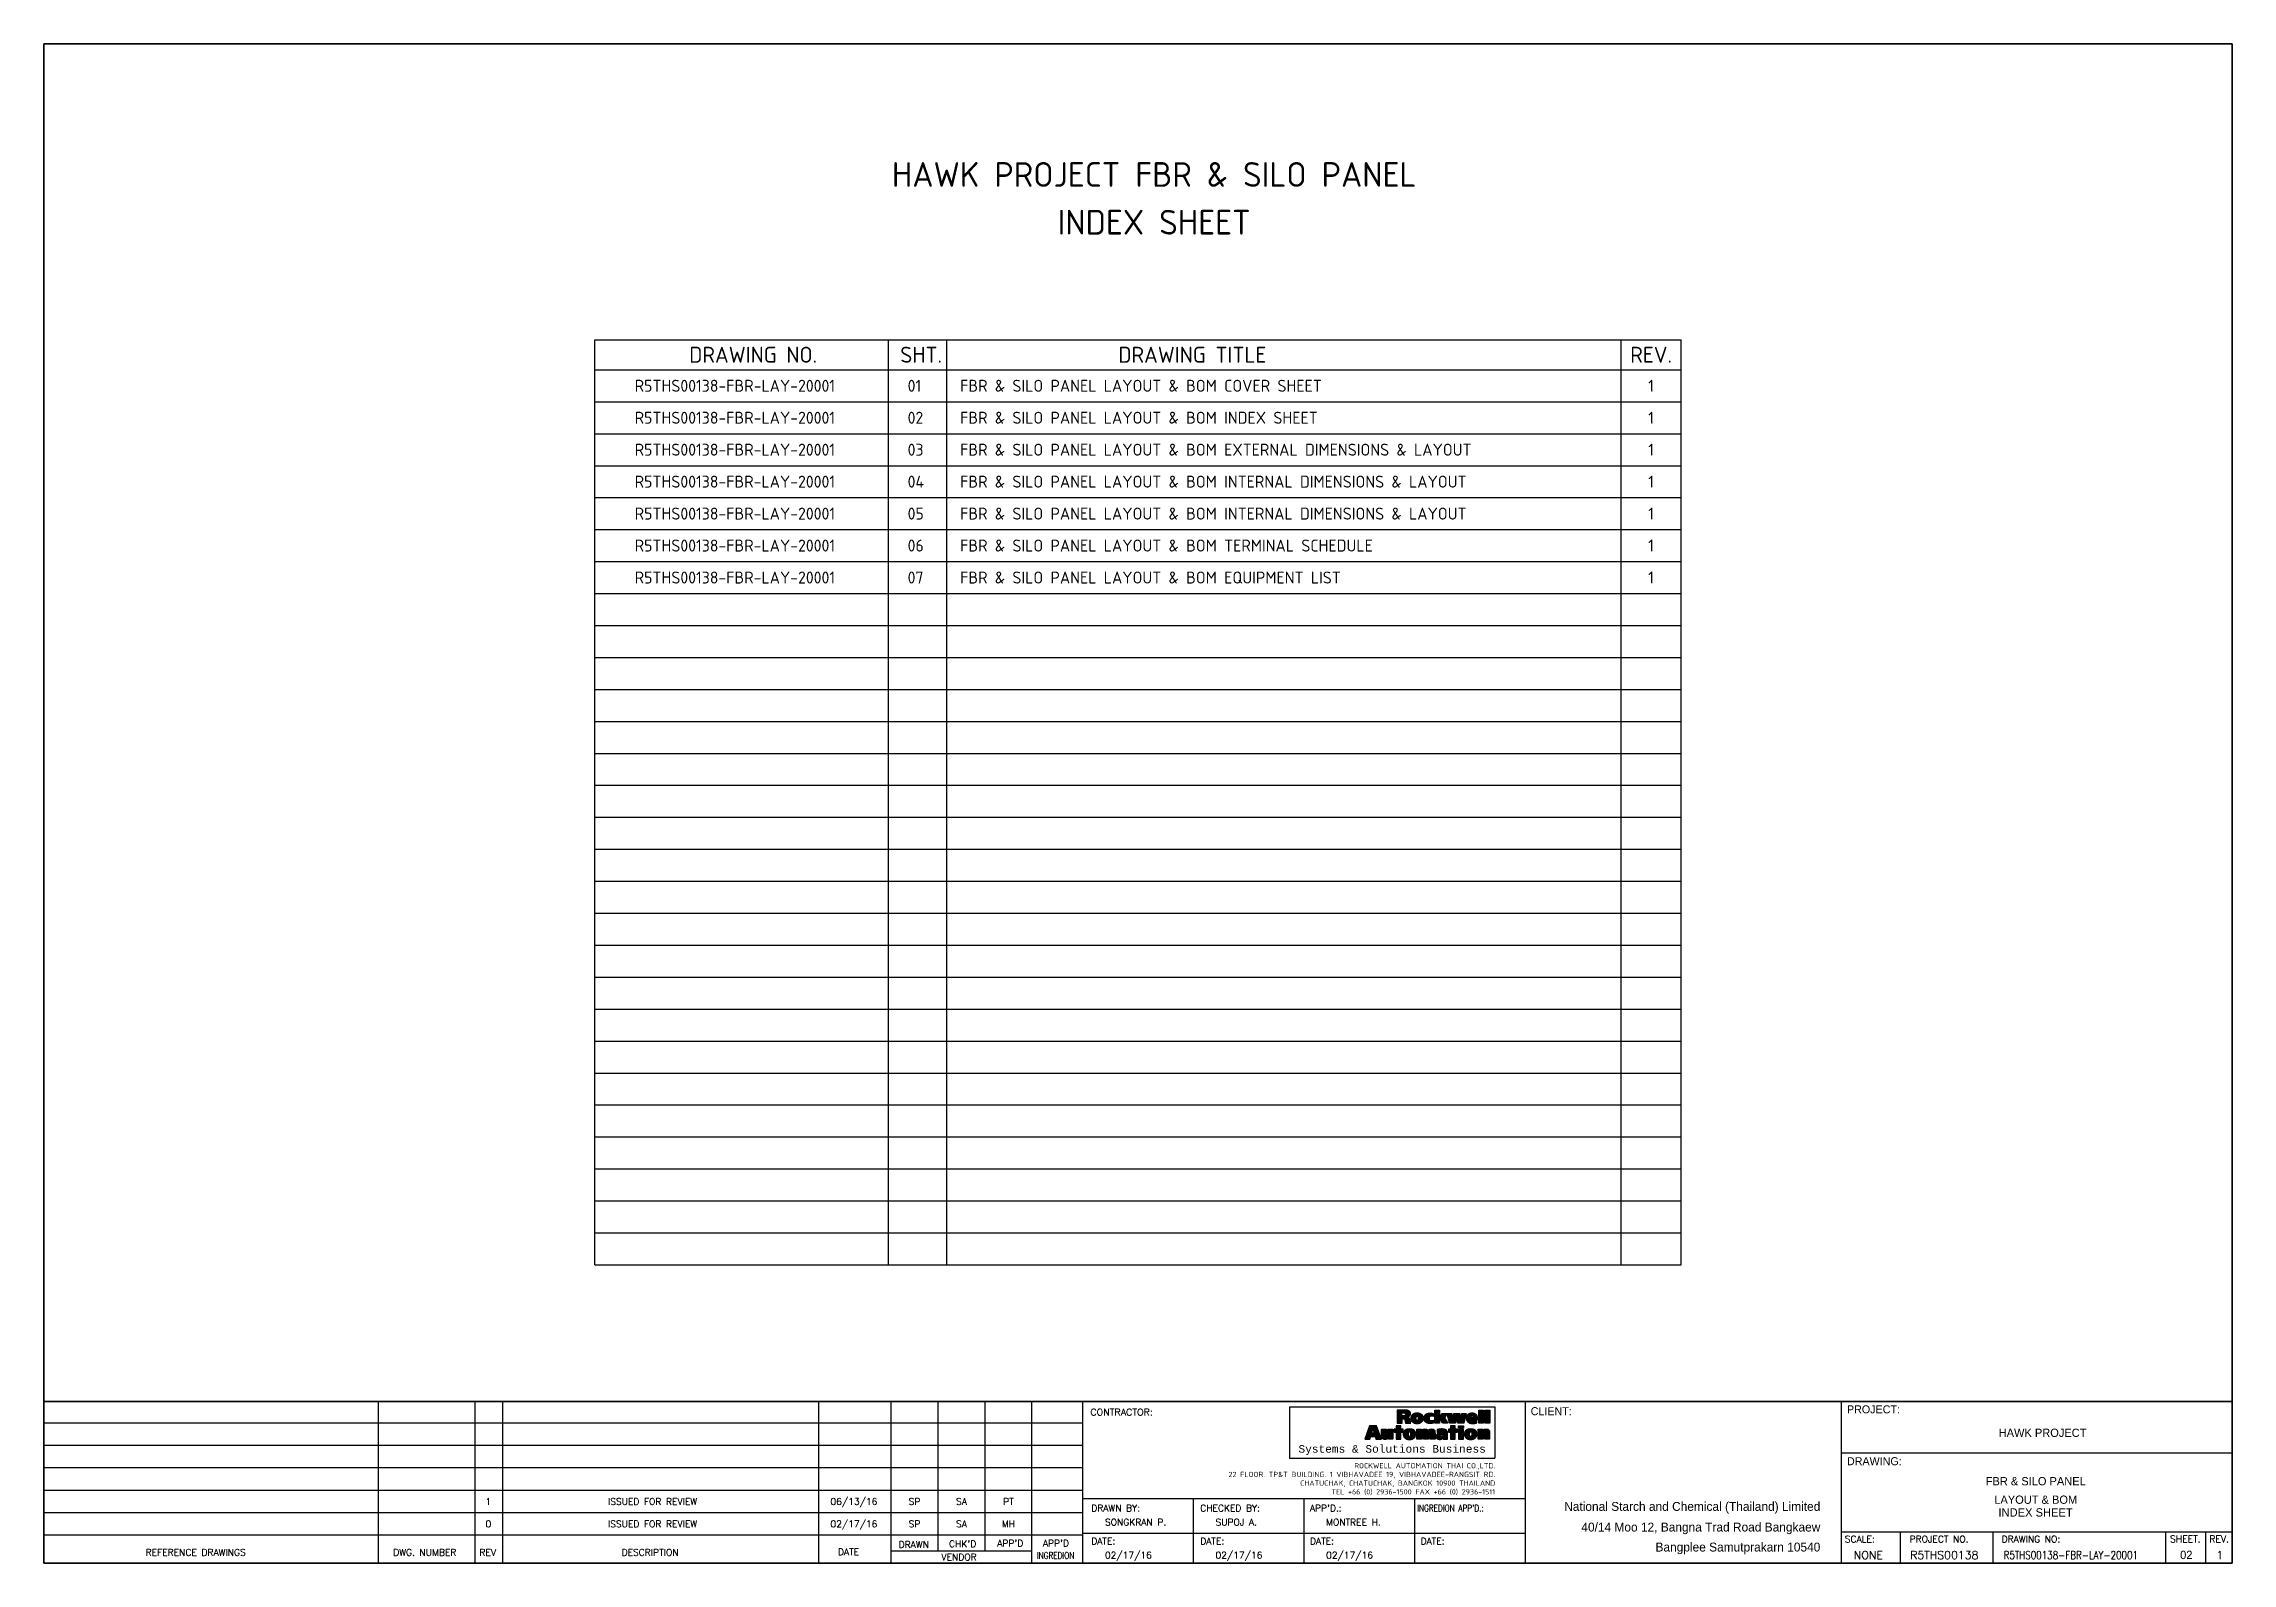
# Model space of a CAD drawing. Header units: inches. Extents: x 564911 to 603980, y 458630 to 507164.
# Drawn here: x 569794 to 574218, y 497172 to 500245 of the extents above; entities that cross this region are included whole.
import ezdxf
from ezdxf.enums import TextEntityAlignment as Align

# ---------------------------------------------------------------- set-up
doc = ezdxf.new("R2010")
doc.units = ezdxf.units.IN
doc.header["$MEASUREMENT"] = 0
for name, color, linetype in [('GT_1', 9, 'Continuous'), ('HELPPOINT', 7, 'Continuous'), ('MEMBER', 7, 'Continuous'), ('RA_LOGO', 2, 'Continuous'), ('TITLE_BOX', 7, 'Continuous')]:
    doc.layers.add(name, color=color, linetype=linetype)
doc.styles.add('BOLD', font='monos.ttf')
doc.styles.add('HTX11', font='O8111901')
doc.styles.add('ISO3098B', font='ISO3098B.shx')
doc.styles.add('ROMANS', font='romans.shx', dxfattribs={"width": 0.85, "height": 25})
doc.styles.add('T1', font='browa.ttf', dxfattribs={"height": 1000})

# ---------------------------------------------------------------- blocks, each defined once
blk = doc.blocks.new('RA_LOGO1')
at = {"layer": 'RA_LOGO', "linetype": 'Continuous'}
h = blk.add_hatch(color=1, dxfattribs=at)
h.paths.add_polyline_path([(0.987, 0.539), (1.017, 0.539), (1.033, 0.538), (1.046, 0.533), (1.055, 0.521), (1.061, 0.505), (1.065, 0.484), (1.068, 0.461), (1.071, 0.439), (1.074, 0.42), (1.213, 0.42), (1.207, 0.439), (1.203, 0.46), (1.199, 0.482), (1.195, 0.504), (1.189, 0.526), (1.18, 0.545), (1.166, 0.562), (1.147, 0.575), (1.12, 0.583), (1.142, 0.59), (1.16, 0.598), (1.175, 0.609), (1.188, 0.621), (1.197, 0.637), (1.203, 0.655), (1.205, 0.677), (1.204, 0.694), (1.2, 0.709), (1.194, 0.723), (1.185, 0.734), (1.175, 0.744), (1.162, 0.752), (1.147, 0.759), (1.131, 0.763), (1.112, 0.767), (1.092, 0.769), (1.07, 0.77), (0.853, 0.77), (0.853, 0.42), (0.987, 0.42)])
h.paths.add_polyline_path([(0.981, 0.617), (0.981, 0.692), (1.018, 0.692), (1.044, 0.689), (1.063, 0.679), (1.071, 0.656), (1.066, 0.635), (1.054, 0.623), (1.036, 0.618), (1.016, 0.617)], flags=16)
h = blk.add_hatch(color=1, dxfattribs=at)
h.paths.add_polyline_path([(1.3, 0.676), (1.285, 0.67), (1.271, 0.663), (1.258, 0.654), (1.247, 0.644), (1.238, 0.633), (1.23, 0.62), (1.225, 0.606), (1.22, 0.591), (1.218, 0.574), (1.217, 0.556), (1.218, 0.538), (1.22, 0.522), (1.224, 0.506), (1.229, 0.492), (1.235, 0.479), (1.243, 0.467), (1.253, 0.456), (1.264, 0.447), (1.276, 0.438), (1.29, 0.431), (1.305, 0.425), (1.321, 0.421), (1.339, 0.417), (1.358, 0.415), (1.378, 0.415), (1.399, 0.415), (1.418, 0.417), (1.435, 0.421), (1.452, 0.425), (1.467, 0.431), (1.481, 0.438), (1.493, 0.447), (1.504, 0.456), (1.514, 0.467), (1.522, 0.479), (1.528, 0.492), (1.534, 0.506), (1.537, 0.522), (1.54, 0.538), (1.54, 0.556), (1.539, 0.574), (1.537, 0.591), (1.533, 0.606), (1.527, 0.62), (1.519, 0.633), (1.51, 0.644), (1.499, 0.654), (1.486, 0.663), (1.472, 0.67), (1.456, 0.676), (1.439, 0.681), (1.42, 0.684), (1.4, 0.686), (1.378, 0.687), (1.357, 0.686), (1.336, 0.684), (1.317, 0.681)])
h.paths.add_polyline_path([(1.36, 0.605), (1.378, 0.612), (1.396, 0.605), (1.404, 0.584), (1.406, 0.556), (1.405, 0.529), (1.401, 0.508), (1.393, 0.494), (1.378, 0.49), (1.364, 0.494), (1.356, 0.508), (1.352, 0.529), (1.351, 0.556), (1.353, 0.584)], flags=16)
for color, points in [(1, [(1.697, 0.575), (1.705, 0.591), (1.718, 0.603), (1.735, 0.61), (1.756, 0.612), (1.778, 0.61), (1.796, 0.606), (1.813, 0.599), (1.813, 0.676), (1.793, 0.681), (1.771, 0.684), (1.748, 0.686), (1.721, 0.687), (1.699, 0.686), (1.679, 0.684), (1.66, 0.681), (1.643, 0.676), (1.627, 0.67), (1.613, 0.663), (1.601, 0.654), (1.59, 0.644), (1.581, 0.633), (1.573, 0.62), (1.567, 0.606), (1.563, 0.591), (1.561, 0.574), (1.56, 0.556), (1.56, 0.538), (1.563, 0.522), (1.566, 0.506), (1.572, 0.492), (1.578, 0.479), (1.586, 0.467), (1.596, 0.456), (1.607, 0.447), (1.619, 0.438), (1.632, 0.431), (1.648, 0.425), (1.664, 0.421), (1.682, 0.417), (1.701, 0.415), (1.721, 0.415), (1.748, 0.415), (1.772, 0.418), (1.794, 0.422), (1.815, 0.428), (1.815, 0.505), (1.797, 0.496), (1.778, 0.491), (1.756, 0.49), (1.735, 0.492), (1.718, 0.5), (1.705, 0.514), (1.697, 0.531), (1.694, 0.554)]), (1, [(2.233, 0.42), (2.391, 0.42), (2.423, 0.598), (2.424, 0.598), (2.455, 0.42), (2.612, 0.42), (2.671, 0.681), (2.556, 0.681), (2.533, 0.511), (2.532, 0.511), (2.503, 0.681), (2.351, 0.681), (2.324, 0.511), (2.323, 0.511), (2.298, 0.681), (2.174, 0.681)]), (1, [(3.007, 0.42), (3.13, 0.42), (3.13, 0.769), (3.007, 0.769)]), (1, [(3.292, 0.769), (3.169, 0.769), (3.169, 0.42), (3.292, 0.42)]), (252, [(0.745, 0.265), (0.617, 0.265), (0.617, 0.112), (0.617, 0.096), (0.611, 0.082), (0.594, 0.076), (0.579, 0.082), (0.573, 0.096), (0.572, 0.112), (0.572, 0.265), (0.444, 0.265), (0.444, 0.081), (0.445, 0.062), (0.449, 0.046), (0.455, 0.031), (0.465, 0.018), (0.478, 0.008), (0.494, 0.001), (0.513, -0.004), (0.537, -0.006), (0.558, -0.004), (0.579, 0.001), (0.597, 0.011), (0.612, 0.026), (0.625, 0.047), (0.625, 0), (0.745, 0)]), (252, [(0.956, 0.191), (1.011, 0.191), (1.011, 0.265), (0.956, 0.265), (0.956, 0.355), (0.828, 0.355), (0.828, 0.265), (0.774, 0.265), (0.774, 0.191), (0.828, 0.191), (0.828, 0), (0.956, 0)]), (252, [(1.505, 0.153), (1.505, 0.169), (1.511, 0.183), (1.528, 0.189), (1.543, 0.183), (1.549, 0.169), (1.55, 0.153), (1.55, 0), (1.678, 0), (1.678, 0.153), (1.679, 0.169), (1.685, 0.183), (1.701, 0.189), (1.717, 0.183), (1.723, 0.169), (1.724, 0.153), (1.724, 0), (1.852, 0), (1.852, 0.159), (1.851, 0.173), (1.851, 0.187), (1.85, 0.202), (1.847, 0.215), (1.843, 0.228), (1.836, 0.24), (1.827, 0.25), (1.816, 0.259), (1.8, 0.265), (1.781, 0.269), (1.758, 0.271), (1.738, 0.269), (1.717, 0.264), (1.698, 0.255), (1.682, 0.242), (1.672, 0.225), (1.663, 0.242), (1.649, 0.255), (1.631, 0.264), (1.61, 0.269), (1.589, 0.271), (1.57, 0.27), (1.551, 0.266), (1.535, 0.259), (1.52, 0.249), (1.508, 0.236), (1.497, 0.217), (1.497, 0.265), (1.377, 0.265), (1.377, 0), (1.505, 0)]), (252, [(2.257, 0), (2.386, 0), (2.386, 0.191), (2.441, 0.191), (2.441, 0.265), (2.386, 0.265), (2.386, 0.355), (2.257, 0.355), (2.257, 0.265), (2.203, 0.265), (2.203, 0.191), (2.257, 0.191)]), (252, [(3.117, 0.153), (3.117, 0.169), (3.123, 0.183), (3.14, 0.189), (3.155, 0.183), (3.161, 0.169), (3.162, 0.153), (3.162, 0), (3.29, 0), (3.29, 0.184), (3.289, 0.203), (3.285, 0.219), (3.279, 0.234), (3.269, 0.247), (3.256, 0.257), (3.24, 0.265), (3.221, 0.269), (3.197, 0.271), (3.176, 0.269), (3.155, 0.263), (3.137, 0.253), (3.122, 0.239), (3.109, 0.217), (3.109, 0.265), (2.989, 0.265), (2.989, 0), (3.117, 0)])]:
    blk.add_hatch(color=color, dxfattribs=at).paths.add_polyline_path(points)
h = blk.add_hatch(color=1, dxfattribs=at)
h.paths.add_polyline_path([(1.973, 0.769), (1.847, 0.769), (1.847, 0.42), (1.973, 0.42), (1.973, 0.566)])
h.paths.add_polyline_path([(1.974, 0.566), (2.045, 0.42), (2.187, 0.42), (2.101, 0.566), (2.173, 0.681), (2.036, 0.681)])
h = blk.add_hatch(color=1, dxfattribs=at)
h.paths.add_polyline_path([(2.817, 0.415), (2.838, 0.415), (2.859, 0.415), (2.88, 0.416), (2.901, 0.418), (2.92, 0.421), (2.938, 0.425), (2.956, 0.43), (2.956, 0.497), (2.939, 0.49), (2.918, 0.485), (2.895, 0.482), (2.87, 0.481), (2.849, 0.482), (2.83, 0.485), (2.815, 0.493), (2.804, 0.504), (2.8, 0.521), (2.975, 0.521), (2.975, 0.536), (2.974, 0.555), (2.972, 0.572), (2.969, 0.589), (2.965, 0.605), (2.96, 0.619), (2.953, 0.632), (2.944, 0.645), (2.934, 0.655), (2.922, 0.665), (2.909, 0.673), (2.894, 0.679), (2.877, 0.683), (2.858, 0.686), (2.838, 0.687), (2.816, 0.686), (2.795, 0.684), (2.777, 0.681), (2.759, 0.676), (2.744, 0.67), (2.73, 0.663), (2.717, 0.654), (2.706, 0.644), (2.697, 0.633), (2.69, 0.62), (2.684, 0.606), (2.679, 0.591), (2.677, 0.574), (2.676, 0.556), (2.677, 0.538), (2.679, 0.522), (2.683, 0.507), (2.688, 0.492), (2.694, 0.479), (2.702, 0.467), (2.712, 0.456), (2.723, 0.447), (2.735, 0.438), (2.749, 0.431), (2.764, 0.425), (2.78, 0.421), (2.798, 0.417)])
h.paths.add_polyline_path([(2.799, 0.576), (2.801, 0.598), (2.811, 0.618), (2.834, 0.627), (2.855, 0.618), (2.864, 0.598), (2.865, 0.576)], flags=16)
h = blk.add_hatch(color=252, dxfattribs=at)
h.paths.add_polyline_path([(0.272, 0.077), (0.296, 0), (0.439, 0), (0.312, 0.355), (0.124, 0.355), (0, 0), (0.136, 0), (0.158, 0.077)])
h.paths.add_polyline_path([(0.255, 0.162), (0.177, 0.162), (0.216, 0.28)], flags=16)
h = blk.add_hatch(color=252, dxfattribs=at)
h.paths.add_polyline_path([(1.14, -0.003), (1.159, -0.005), (1.18, -0.006), (1.201, -0.005), (1.22, -0.003), (1.238, 0), (1.255, 0.005), (1.27, 0.011), (1.284, 0.018), (1.297, 0.027), (1.308, 0.036), (1.317, 0.047), (1.326, 0.06), (1.333, 0.073), (1.338, 0.087), (1.342, 0.103), (1.344, 0.12), (1.345, 0.137), (1.344, 0.156), (1.341, 0.173), (1.337, 0.188), (1.331, 0.203), (1.323, 0.216), (1.313, 0.227), (1.302, 0.238), (1.29, 0.246), (1.275, 0.254), (1.259, 0.26), (1.242, 0.265), (1.223, 0.268), (1.202, 0.27), (1.18, 0.271), (1.158, 0.27), (1.137, 0.268), (1.118, 0.265), (1.101, 0.26), (1.085, 0.254), (1.071, 0.246), (1.058, 0.238), (1.047, 0.227), (1.038, 0.216), (1.03, 0.203), (1.024, 0.188), (1.02, 0.173), (1.017, 0.156), (1.016, 0.137), (1.017, 0.12), (1.019, 0.103), (1.023, 0.087), (1.028, 0.073), (1.035, 0.06), (1.043, 0.047), (1.053, 0.036), (1.064, 0.027), (1.076, 0.018), (1.09, 0.011), (1.105, 0.005), (1.122, 0)])
h.paths.add_polyline_path([(1.165, 0.075), (1.157, 0.089), (1.153, 0.111), (1.152, 0.137), (1.154, 0.166), (1.162, 0.187), (1.18, 0.195), (1.198, 0.187), (1.207, 0.166), (1.208, 0.137), (1.207, 0.111), (1.204, 0.089), (1.195, 0.075), (1.18, 0.07)], flags=16)
h = blk.add_hatch(color=252, dxfattribs=at)
h.paths.add_polyline_path([(1.883, 0.052), (1.889, 0.036), (1.899, 0.023), (1.911, 0.012), (1.926, 0.004), (1.942, -0.001), (1.96, -0.005), (1.978, -0.006), (1.999, -0.004), (2.019, 0.001), (2.037, 0.01), (2.052, 0.022), (2.065, 0.04), (2.065, 0), (2.184, 0), (2.184, 0.161), (2.183, 0.18), (2.179, 0.197), (2.173, 0.212), (2.165, 0.225), (2.155, 0.236), (2.144, 0.245), (2.131, 0.252), (2.117, 0.258), (2.102, 0.263), (2.086, 0.266), (2.07, 0.268), (2.054, 0.27), (2.038, 0.271), (2.022, 0.271), (1.995, 0.27), (1.973, 0.269), (1.953, 0.266), (1.933, 0.261), (1.911, 0.256), (1.911, 0.181), (1.932, 0.19), (1.954, 0.197), (1.977, 0.202), (2, 0.204), (2.019, 0.203), (2.037, 0.2), (2.053, 0.194), (2.063, 0.183), (2.067, 0.165), (2.053, 0.167), (2.036, 0.168), (2.018, 0.169), (2, 0.168), (1.983, 0.167), (1.965, 0.164), (1.948, 0.16), (1.933, 0.154), (1.918, 0.147), (1.906, 0.137), (1.896, 0.125), (1.888, 0.11), (1.883, 0.092), (1.881, 0.072)])
h.paths.add_polyline_path([(1.998, 0.086), (2.007, 0.106), (2.028, 0.115), (2.055, 0.116), (2.067, 0.116), (2.067, 0.108), (2.063, 0.086), (2.05, 0.068), (2.028, 0.061), (2.011, 0.064), (2.001, 0.072)], flags=16)
h = blk.add_hatch(color=252, dxfattribs=at)
h.paths.add_polyline_path([(2.471, 0), (2.599, 0), (2.599, 0.264), (2.471, 0.264)])
h.paths.add_polyline_path([(2.599, 0.296), (2.599, 0.355), (2.471, 0.355), (2.471, 0.296)])
h = blk.add_hatch(color=252, dxfattribs=at)
h.paths.add_polyline_path([(2.751, -0.003), (2.77, -0.005), (2.791, -0.006), (2.811, -0.005), (2.831, -0.003), (2.849, 0), (2.865, 0.005), (2.881, 0.011), (2.895, 0.018), (2.907, 0.027), (2.918, 0.036), (2.928, 0.047), (2.936, 0.06), (2.943, 0.073), (2.948, 0.087), (2.952, 0.103), (2.955, 0.12), (2.955, 0.137), (2.954, 0.156), (2.952, 0.173), (2.947, 0.188), (2.941, 0.203), (2.934, 0.216), (2.924, 0.227), (2.913, 0.238), (2.9, 0.246), (2.886, 0.254), (2.87, 0.26), (2.852, 0.265), (2.833, 0.268), (2.813, 0.27), (2.791, 0.271), (2.769, 0.27), (2.748, 0.268), (2.729, 0.265), (2.711, 0.26), (2.695, 0.254), (2.681, 0.246), (2.669, 0.238), (2.658, 0.227), (2.648, 0.216), (2.64, 0.203), (2.634, 0.188), (2.63, 0.173), (2.628, 0.156), (2.627, 0.137), (2.627, 0.12), (2.63, 0.103), (2.633, 0.087), (2.639, 0.073), (2.645, 0.06), (2.654, 0.047), (2.663, 0.036), (2.674, 0.027), (2.687, 0.018), (2.701, 0.011), (2.716, 0.005), (2.733, 0)])
h.paths.add_polyline_path([(2.776, 0.075), (2.768, 0.089), (2.764, 0.111), (2.763, 0.137), (2.765, 0.166), (2.773, 0.187), (2.791, 0.195), (2.809, 0.187), (2.817, 0.166), (2.819, 0.137), (2.818, 0.111), (2.814, 0.089), (2.806, 0.075), (2.791, 0.07)], flags=16)
at = {"layer": 'RA_LOGO', "color": 1, "linetype": 'Continuous'}
for points in [[(1.147, 0.759), (1.131, 0.763), (1.112, 0.767), (1.092, 0.769), (1.07, 0.77), (0.853, 0.77), (0.853, 0.42), (0.987, 0.42), (0.987, 0.539), (1.017, 0.539), (1.033, 0.538), (1.046, 0.533), (1.055, 0.521), (1.061, 0.505), (1.065, 0.484), (1.068, 0.461), (1.071, 0.439), (1.074, 0.42), (1.213, 0.42), (1.207, 0.439), (1.203, 0.46), (1.199, 0.482), (1.195, 0.504), (1.189, 0.526), (1.18, 0.545), (1.166, 0.562), (1.147, 0.575), (1.121, 0.583), (1.121, 0.584), (1.142, 0.59), (1.16, 0.598), (1.175, 0.609), (1.188, 0.621), (1.197, 0.637), (1.203, 0.655), (1.205, 0.677), (1.204, 0.694), (1.2, 0.709), (1.194, 0.723), (1.185, 0.734), (1.175, 0.744), (1.162, 0.752)], [(1.016, 0.617), (0.981, 0.617), (0.981, 0.692), (1.018, 0.692), (1.044, 0.689), (1.063, 0.679), (1.071, 0.656), (1.066, 0.635), (1.054, 0.623), (1.036, 0.618)], [(1.456, 0.676), (1.439, 0.681), (1.42, 0.684), (1.4, 0.686), (1.378, 0.687), (1.357, 0.686), (1.336, 0.684), (1.317, 0.681), (1.3, 0.676), (1.285, 0.67), (1.271, 0.663), (1.258, 0.654), (1.247, 0.644), (1.238, 0.633), (1.23, 0.62), (1.225, 0.606), (1.22, 0.591), (1.218, 0.574), (1.217, 0.556), (1.217, 0.556), (1.218, 0.538), (1.22, 0.522), (1.224, 0.506), (1.229, 0.492), (1.235, 0.479), (1.243, 0.467), (1.253, 0.456), (1.264, 0.447), (1.276, 0.438), (1.29, 0.431), (1.305, 0.425), (1.321, 0.421), (1.339, 0.417), (1.358, 0.415), (1.378, 0.415), (1.399, 0.415), (1.418, 0.417), (1.435, 0.421), (1.452, 0.425), (1.467, 0.431), (1.481, 0.438), (1.493, 0.447), (1.504, 0.456), (1.514, 0.467), (1.522, 0.479), (1.528, 0.492), (1.534, 0.506), (1.537, 0.522), (1.54, 0.538), (1.54, 0.556), (1.539, 0.574), (1.537, 0.591), (1.533, 0.606), (1.527, 0.62), (1.519, 0.633), (1.51, 0.644), (1.499, 0.654), (1.486, 0.663), (1.472, 0.67)], [(1.351, 0.556), (1.353, 0.584), (1.36, 0.605), (1.378, 0.612), (1.396, 0.605), (1.404, 0.584), (1.406, 0.556), (1.405, 0.529), (1.401, 0.508), (1.393, 0.494), (1.378, 0.49), (1.364, 0.494), (1.356, 0.508), (1.352, 0.529)], [(1.679, 0.684), (1.699, 0.686), (1.721, 0.687), (1.748, 0.686), (1.771, 0.684), (1.793, 0.681), (1.813, 0.676), (1.813, 0.599), (1.796, 0.606), (1.778, 0.61), (1.756, 0.612), (1.735, 0.61), (1.718, 0.603), (1.705, 0.591), (1.697, 0.575), (1.694, 0.554), (1.697, 0.531), (1.705, 0.514), (1.718, 0.5), (1.735, 0.492), (1.756, 0.49), (1.778, 0.491), (1.797, 0.496), (1.815, 0.505), (1.815, 0.428), (1.794, 0.422), (1.772, 0.418), (1.748, 0.415), (1.721, 0.415), (1.701, 0.415), (1.682, 0.417), (1.664, 0.421), (1.648, 0.425), (1.632, 0.431), (1.619, 0.438), (1.607, 0.447), (1.596, 0.456), (1.586, 0.467), (1.578, 0.479), (1.572, 0.492), (1.566, 0.506), (1.563, 0.522), (1.56, 0.538), (1.56, 0.556), (1.561, 0.574), (1.563, 0.591), (1.567, 0.606), (1.573, 0.62), (1.581, 0.633), (1.59, 0.644), (1.601, 0.654), (1.613, 0.663), (1.627, 0.67), (1.643, 0.676), (1.66, 0.681)], [(1.973, 0.42), (1.847, 0.42), (1.847, 0.769), (1.973, 0.769), (1.973, 0.566), (1.974, 0.566), (1.973, 0.566)], [(2.045, 0.42), (1.974, 0.566), (2.036, 0.681), (2.173, 0.681), (2.101, 0.566), (2.187, 0.42)], [(2.455, 0.42), (2.424, 0.598), (2.423, 0.598), (2.391, 0.42), (2.233, 0.42), (2.174, 0.681), (2.298, 0.681), (2.323, 0.511), (2.324, 0.511), (2.351, 0.681), (2.503, 0.681), (2.532, 0.511), (2.533, 0.511), (2.556, 0.681), (2.671, 0.681), (2.612, 0.42)], [(2.817, 0.415), (2.838, 0.415), (2.859, 0.415), (2.88, 0.416), (2.901, 0.418), (2.92, 0.421), (2.938, 0.425), (2.956, 0.43), (2.956, 0.497), (2.939, 0.49), (2.918, 0.485), (2.895, 0.482), (2.87, 0.481), (2.849, 0.482), (2.83, 0.485), (2.815, 0.493), (2.804, 0.504), (2.8, 0.521), (2.975, 0.521), (2.975, 0.536), (2.974, 0.555), (2.972, 0.572), (2.969, 0.589), (2.965, 0.605), (2.96, 0.619), (2.953, 0.632), (2.944, 0.645), (2.934, 0.655), (2.922, 0.665), (2.909, 0.673), (2.894, 0.679), (2.877, 0.683), (2.858, 0.686), (2.838, 0.687), (2.816, 0.686), (2.795, 0.684), (2.777, 0.681), (2.759, 0.676), (2.744, 0.67), (2.73, 0.663), (2.717, 0.654), (2.706, 0.644), (2.697, 0.633), (2.69, 0.62), (2.684, 0.606), (2.679, 0.591), (2.677, 0.574), (2.676, 0.556), (2.676, 0.556), (2.677, 0.538), (2.679, 0.522), (2.683, 0.507), (2.688, 0.492), (2.694, 0.479), (2.702, 0.467), (2.712, 0.456), (2.723, 0.447), (2.735, 0.438), (2.749, 0.431), (2.764, 0.425), (2.78, 0.421), (2.798, 0.417)], [(2.865, 0.576), (2.799, 0.576), (2.801, 0.598), (2.811, 0.618), (2.834, 0.627), (2.855, 0.618), (2.864, 0.598)], [(3.007, 0.42), (3.007, 0.769), (3.13, 0.769), (3.13, 0.42)], [(3.169, 0.42), (3.169, 0.769), (3.292, 0.769), (3.292, 0.42)]]:
    blk.add_lwpolyline(points, close=True, dxfattribs=at)
at = {"layer": 'RA_LOGO', "color": 252, "linetype": 'Continuous'}
for points in [[(0.296, 0), (0.439, 0), (0.312, 0.355), (0.124, 0.355), (0, 0), (0.136, 0), (0.158, 0.077), (0.272, 0.077)], [(0.216, 0.279), (0.217, 0.279), (0.255, 0.162), (0.177, 0.162)], [(0.455, 0.031), (0.449, 0.046), (0.445, 0.062), (0.444, 0.081), (0.444, 0.265), (0.572, 0.265), (0.572, 0.112), (0.573, 0.096), (0.579, 0.082), (0.594, 0.076), (0.611, 0.082), (0.617, 0.096), (0.617, 0.112), (0.617, 0.265), (0.745, 0.265), (0.745, 0), (0.625, 0), (0.625, 0.045), (0.624, 0.045), (0.612, 0.026), (0.597, 0.011), (0.579, 0.001), (0.558, -0.004), (0.537, -0.006), (0.513, -0.004), (0.494, 0.001), (0.478, 0.008), (0.465, 0.018)], [(0.956, 0.191), (1.011, 0.191), (1.011, 0.265), (0.956, 0.265), (0.956, 0.355), (0.828, 0.355), (0.828, 0.265), (0.774, 0.265), (0.774, 0.191), (0.828, 0.191), (0.828, 0), (0.956, 0)], [(1.158, 0.27), (1.137, 0.268), (1.118, 0.265), (1.101, 0.26), (1.085, 0.254), (1.071, 0.246), (1.058, 0.238), (1.047, 0.227), (1.038, 0.216), (1.03, 0.203), (1.024, 0.188), (1.02, 0.173), (1.017, 0.156), (1.016, 0.137), (1.016, 0.137), (1.017, 0.12), (1.019, 0.103), (1.023, 0.087), (1.028, 0.073), (1.035, 0.06), (1.043, 0.047), (1.053, 0.036), (1.064, 0.027), (1.076, 0.018), (1.09, 0.011), (1.105, 0.005), (1.122, 0), (1.14, -0.003), (1.159, -0.005), (1.18, -0.006), (1.201, -0.005), (1.22, -0.003), (1.238, 0), (1.255, 0.005), (1.27, 0.011), (1.284, 0.018), (1.297, 0.027), (1.308, 0.036), (1.317, 0.047), (1.326, 0.06), (1.333, 0.073), (1.338, 0.087), (1.342, 0.103), (1.344, 0.12), (1.345, 0.137), (1.345, 0.137), (1.344, 0.156), (1.341, 0.173), (1.337, 0.188), (1.331, 0.203), (1.323, 0.216), (1.313, 0.227), (1.302, 0.238), (1.29, 0.246), (1.275, 0.254), (1.259, 0.26), (1.242, 0.265), (1.223, 0.268), (1.202, 0.27), (1.18, 0.271), (1.18, 0.271)], [(1.152, 0.137), (1.154, 0.166), (1.162, 0.187), (1.18, 0.195), (1.198, 0.187), (1.207, 0.166), (1.208, 0.137), (1.207, 0.111), (1.204, 0.089), (1.195, 0.075), (1.18, 0.07), (1.165, 0.075), (1.157, 0.089), (1.153, 0.111)], [(1.549, 0.169), (1.543, 0.183), (1.528, 0.189), (1.511, 0.183), (1.505, 0.169), (1.505, 0.153), (1.505, 0), (1.377, 0), (1.377, 0.265), (1.497, 0.265), (1.497, 0.219), (1.499, 0.219), (1.508, 0.236), (1.52, 0.249), (1.535, 0.259), (1.551, 0.266), (1.57, 0.27), (1.589, 0.271), (1.61, 0.269), (1.631, 0.264), (1.649, 0.255), (1.663, 0.242), (1.672, 0.226), (1.673, 0.226), (1.682, 0.242), (1.698, 0.255), (1.717, 0.264), (1.738, 0.269), (1.758, 0.271), (1.781, 0.269), (1.8, 0.265), (1.816, 0.259), (1.827, 0.25), (1.836, 0.24), (1.843, 0.228), (1.847, 0.215), (1.85, 0.202), (1.851, 0.187), (1.851, 0.173), (1.852, 0.159), (1.852, 0), (1.724, 0), (1.724, 0.153), (1.723, 0.169), (1.717, 0.183), (1.701, 0.189), (1.685, 0.183), (1.679, 0.169), (1.678, 0.153), (1.678, 0), (1.55, 0), (1.55, 0.153)], [(1.973, 0.269), (1.953, 0.266), (1.933, 0.261), (1.911, 0.256), (1.911, 0.181), (1.932, 0.19), (1.954, 0.197), (1.977, 0.202), (2, 0.204), (2.019, 0.203), (2.037, 0.2), (2.053, 0.194), (2.063, 0.183), (2.067, 0.165), (2.053, 0.167), (2.036, 0.168), (2.018, 0.169), (2, 0.168), (1.983, 0.167), (1.965, 0.164), (1.948, 0.16), (1.933, 0.154), (1.918, 0.147), (1.906, 0.137), (1.896, 0.125), (1.888, 0.11), (1.883, 0.092), (1.881, 0.072), (1.881, 0.072), (1.883, 0.052), (1.889, 0.036), (1.899, 0.023), (1.911, 0.012), (1.926, 0.004), (1.942, -0.001), (1.96, -0.005), (1.978, -0.006), (1.999, -0.004), (2.019, 0.001), (2.037, 0.01), (2.052, 0.022), (2.064, 0.038), (2.065, 0.038), (2.065, 0), (2.184, 0), (2.184, 0.161), (2.183, 0.18), (2.179, 0.197), (2.173, 0.212), (2.165, 0.225), (2.155, 0.236), (2.144, 0.245), (2.131, 0.252), (2.117, 0.258), (2.102, 0.263), (2.086, 0.266), (2.07, 0.268), (2.054, 0.27), (2.038, 0.271), (2.022, 0.271), (1.995, 0.27)], [(2.067, 0.108), (2.063, 0.086), (2.05, 0.068), (2.028, 0.061), (2.011, 0.064), (2.001, 0.072), (1.998, 0.086), (2.007, 0.106), (2.028, 0.115), (2.055, 0.116), (2.067, 0.116)], [(2.386, 0), (2.386, 0.191), (2.441, 0.191), (2.441, 0.265), (2.386, 0.265), (2.386, 0.355), (2.257, 0.355), (2.257, 0.265), (2.203, 0.265), (2.203, 0.191), (2.257, 0.191), (2.257, 0)], [(2.471, 0.296), (2.471, 0.355), (2.599, 0.355), (2.599, 0.296)], [(2.599, 0), (2.599, 0.264), (2.471, 0.264), (2.471, 0)], [(2.87, 0.26), (2.852, 0.265), (2.833, 0.268), (2.813, 0.27), (2.791, 0.271), (2.769, 0.27), (2.748, 0.268), (2.729, 0.265), (2.711, 0.26), (2.695, 0.254), (2.681, 0.246), (2.669, 0.238), (2.658, 0.227), (2.648, 0.216), (2.64, 0.203), (2.634, 0.188), (2.63, 0.173), (2.628, 0.156), (2.627, 0.137), (2.627, 0.137), (2.627, 0.12), (2.63, 0.103), (2.633, 0.087), (2.639, 0.073), (2.645, 0.06), (2.654, 0.047), (2.663, 0.036), (2.674, 0.027), (2.687, 0.018), (2.701, 0.011), (2.716, 0.005), (2.733, 0), (2.751, -0.003), (2.77, -0.005), (2.791, -0.006), (2.811, -0.005), (2.831, -0.003), (2.849, 0), (2.865, 0.005), (2.881, 0.011), (2.895, 0.018), (2.907, 0.027), (2.918, 0.036), (2.928, 0.047), (2.936, 0.06), (2.943, 0.073), (2.948, 0.087), (2.952, 0.103), (2.955, 0.12), (2.955, 0.137), (2.955, 0.137), (2.954, 0.156), (2.952, 0.173), (2.947, 0.188), (2.941, 0.203), (2.934, 0.216), (2.924, 0.227), (2.913, 0.238), (2.9, 0.246), (2.886, 0.254)], [(2.763, 0.137), (2.765, 0.166), (2.773, 0.187), (2.791, 0.195), (2.809, 0.187), (2.817, 0.166), (2.819, 0.137), (2.818, 0.111), (2.814, 0.089), (2.806, 0.075), (2.791, 0.07), (2.776, 0.075), (2.768, 0.089), (2.764, 0.111)], [(3.117, 0.169), (3.117, 0.153), (3.117, 0), (2.989, 0), (2.989, 0.265), (3.109, 0.265), (3.109, 0.219), (3.11, 0.219), (3.122, 0.239), (3.137, 0.253), (3.155, 0.263), (3.176, 0.269), (3.197, 0.271), (3.221, 0.269), (3.24, 0.265), (3.256, 0.257), (3.269, 0.247), (3.279, 0.234), (3.285, 0.219), (3.289, 0.203), (3.29, 0.184), (3.29, 0), (3.162, 0), (3.162, 0.153), (3.161, 0.169), (3.155, 0.183), (3.14, 0.189), (3.123, 0.183)]]:
    blk.add_lwpolyline(points, close=True, dxfattribs=at)
blk = doc.blocks.new('TPA')
at = {"color": 0}
for p, q in [((565225.5, 502262.6), (565225.5, 502159)), ((565225.5, 502262.6), (565640.1, 502262.6)), ((565640.1, 502262.6), (565640.1, 502159)), ((565225.5, 502159), (565640.1, 502159))]:
    blk.add_line(p, q, dxfattribs=at)
at = {"color": 4}
for p, q in [((566459.5, 502010.1), (566459.5, 501946.4)), ((566647.2, 502010.1), (566647.2, 501946.4))]:
    blk.add_line(p, q, dxfattribs=at)
at = {"color": 4, "ltscale": 0.5}
for p, q in [((566996.2, 502010.1), (566996.2, 501946.4)), ((566996.2, 502010.1), (566996.2, 501946.4)), ((567077.1, 502010.1), (567077.1, 501946.4)), ((567077.1, 502010.1), (567077.1, 501946.4))]:
    blk.add_line(p, q, dxfattribs=at)
at = {"layer": 'GT_1', "color": 4}
for p, q in [((566341, 501946.4), (566341, 502273.8)), ((566341, 501946.4), (566341, 502273.8)), ((566341, 502010.1), (567131, 502010.1))]:
    blk.add_line(p, q, dxfattribs=at)
at = {"layer": 'GT_1', "color": 4, "flags": 128}
for points in [[(563383.4, 501946.4), (563383.4, 502273.8)], [(563578.8, 501946.4), (563578.8, 502273.8)], [(563634.6, 501946.4), (563634.6, 502273.8)], [(564274, 501946.4), (564274, 502273.8)], [(564419.8, 501946.4), (564419.8, 502273.8)], [(564514.7, 501971.1), (564514.7, 502273.8)], [(564609.7, 501971.2), (564609.7, 502273.8)], [(564704.3, 501946.4), (564704.3, 502273.8)], [(564807.7, 501946.4), (564807.7, 502273.8)], [(565702.1, 501946.4), (565702.1, 502273.8)], [(566341, 501946.4), (566341, 502273.8)], [(564807.7, 502229.7), (562706.8, 502229.7)], [(564807.7, 502184.4), (562706.8, 502184.4)], [(564807.7, 502139.1), (562706.8, 502139.1)], [(564807.7, 502093.7), (562706.8, 502093.7)], [(565702.1, 502076.3), (564807.7, 502076.3)], [(565031.3, 501946.4), (565031.3, 502076.3)], [(565254.9, 501946.4), (565254.9, 502076.3)], [(565478.5, 501946.4), (565478.5, 502076.3)], [(564807.7, 502048.3), (562706.8, 502048.3)], [(564807.6, 502003), (562706.8, 502003)], [(564704.3, 501971.1), (564419.8, 501971.1)], [(565702.1, 502006.4), (564807.7, 502006.4)]]:
    blk.add_lwpolyline(points, dxfattribs=at)
at = {"layer": 'HELPPOINT', "color": 4, "lineweight": 35}
for p, q in [((562706.8, 501946.4), (562706.8, 505019.3)), ((562706.8, 505019.3), (567131, 505019.3)), ((562706.8, 501946.4), (562706.8, 505019.3)), ((562706.8, 505019.3), (567131, 505019.3)), ((567131, 505019.3), (567131, 501946.4)), ((567131, 505019.3), (567131, 501946.4)), ((567131, 501946.4), (562706.8, 501946.4)), ((567131, 501946.4), (562706.8, 501946.4))]:
    blk.add_line(p, q, dxfattribs=at)
at = {"layer": 'HELPPOINT', "color": 4}
for p, q in [((566341, 502169.7), (567131, 502169.7)), ((566341, 502169.7), (567131, 502169.7)), ((566341, 502010.1), (567131, 502010.1))]:
    blk.add_line(p, q, dxfattribs=at)
at = {"layer": 'MEMBER', "color": 4, "lineweight": 35}
blk.add_line((562706.8, 502273.8), (567131, 502273.8), dxfattribs=at)
blk.add_line((562706.8, 502273.8), (567131, 502273.8), dxfattribs=at)
at = {"layer": 'MEMBER', "color": 4}
for p, q in [((566341, 502169.7), (567131, 502169.7)), ((566341, 502169.7), (567131, 502169.7)), ((566341, 502010.1), (567131, 502010.1)), ((566341, 502010.1), (567131, 502010.1))]:
    blk.add_line(p, q, dxfattribs=at)
at = {"color": 0, "xscale": 76.7727272878401, "yscale": 76.77272728795651, "zscale": 76.772727288}
blk.add_blockref('RA_LOGO1', (565377.2, 502197.1), dxfattribs=at)
at = {"color": 4, "ltscale": 100, "style": 'HTX11'}
for s, p in [('HAWK PROJECT', (566747.6, 502210.2)), ('FBR & SILO PANEL', (566733.8, 502112.3)), ('LAYOUT & BOM', (566733.8, 502074.9))]:
    blk.add_text(s, height=16.696, dxfattribs=at).set_placement(p, align=Align.MIDDLE_CENTER)
at = {"color": 4, "insert": (565640.9, 502148.9), "char_height": 10.5571, "width": 527.854, "attachment_point": 3, "style": 'ISO3098B'}
blk.add_mtext('ROCKWELL AUTOMATION THAI CO.,LTD.\\P22 FLOOR. TP&T BUILDING. 1 VIBHAVADEE 19, VIBHAVADEE-RANGSIT RD. CHATUCHAK, CHATUCHAK, BANGKOK 10900 THAILAND\\PTEL +66 (0) 2936-1500 FAX +66 (0) 2936-1511', dxfattribs=at)
at = {"color": 0, "insert": (565243.3, 502185.3), "char_height": 15.355, "width": 438.272, "attachment_point": 1, "style": 'BOLD'}
blk.add_mtext('{\\W1.04;Systems & Solutions Business}', dxfattribs=at)
at = {"style": 'HTX11'}
for tag, p in [('A', (566704.3, 502037.1)), ('B', (567038.2, 501963.3))]:
    blk.add_attdef(tag, text='', height=16.8, dxfattribs=at).set_placement(p, align=Align.MIDDLE_CENTER)
at = {"layer": 'GT_1', "color": 4, "style": 'HTX11'}
for s, p in [('CLIENT:', (565712.8, 502245.8)), ('PROJECT:', (566352.2, 502249.5)), ('DRAWING:', (566352.2, 502144.6))]:
    blk.add_text(s, height=16.19, dxfattribs=at).set_placement(p)
at = {"layer": 'MEMBER', "color": 4, "ltscale": 0.8, "style": 'ROMANS'}
for s, height, p in [('CONTRACTOR:', 14.035, (564822.6, 502244.9)), ('DRAWN BY:', 13.49, (564824.3, 502051.1)), ('CHECKED BY:', 13.495, (565044.7, 502051.1)), ("APP'D.:", 13.49, (565266.5, 502051.1)), ('SONGKRAN P.', 13.495, (564852.1, 502022.7)), ('SUPOJ A.', 13.49, (565075.6, 502022.7)), ('MONTREE H.', 13.49, (565299.2, 502022.7)), ('REFERENCE DRAWINGS', 13.495, (562912.9, 501961.6)), ('DWG. NUMBER', 13.495, (563413.2, 501961.6)), ('REV', 13.49, (563587.7, 501961.6)), ('DESCRIPTION', 13.495, (563875, 501961.6)), ('DATE', 13.49, (564312.3, 501962.5)), ('DRAWN', 13.49, (564435, 501977.3)), ("CHK'D", 13.49, (564537, 501978.7)), ("APP'D", 13.49, (564634.3, 501980.1)), ("APP'D", 13.49, (564726.6, 501980.1)), ('DATE:', 13.49, (564824.3, 501984.5)), ('02/17/16', 13.49, (564852.1, 501956)), ('DATE:', 13.49, (565044.7, 501984.5)), ('02/17/16', 13.49, (565075.6, 501956)), ('DATE:', 13.49, (565266.5, 501984.5)), ('02/17/16', 13.49, (565299.2, 501956)), ('DATE:', 13.49, (565490.1, 501984.5)), ('SCALE:', 13.49, (566347.7, 501988.5)), ('NONE', 16.17, (566365.9, 501954.7)), ('PROJECT NO.', 13.495, (566478.7, 501988.5)), ('R5THS00138', 16.17, (566480, 501954.7)), ('DRAWING NO:', 13.495, (566664.7, 501988.5)), ('SHEET.', 13.64, (567005.3, 501988.5)), ('REV.', 13.64, (567084.8, 501988.5)), ('VENDOR', 13.49, (564521.5, 501952.2))]:
    blk.add_text(s, height=height, dxfattribs=at).set_placement(p)
for s, height, p in [('1', 13.5, (563605.6, 502071.2)), ('ISSUED FOR REVIEW', 13.495, (563937.5, 502071.2)), ('06/13/16', 13.49, (564344.6, 502071.2)), ('SP', 13.49, (564467.2, 502071.2)), ('SA', 13.49, (564562.1, 502071.2)), ('PT', 13.49, (564657, 502071.2)), ('0', 13.5, (563605.6, 502025.8)), ('ISSUED FOR REVIEW', 13.495, (563937.5, 502025.8)), ('02/17/16', 13.49, (564344.6, 502025.8)), ('SP', 13.49, (564467.2, 502025.8)), ('SA', 13.49, (564562.1, 502025.8)), ('MH', 13.49, (564657, 502025.8))]:
    blk.add_text(s, height=height, dxfattribs=at).set_placement(p, align=Align.MIDDLE_CENTER)
at = {"layer": 'MEMBER', "color": 4, "ltscale": 0.8, "style": 'ROMANS', "width": 0.8}
for s, height, p in [("INGREDION APP'D.:", 13.495, (565483.3, 502051.1)), ('R5THS00138-FBR-LAY-20001', 16.175, (566668.8, 501954.7)), ('INGREDION', 13.49, (564714.3, 501955.4))]:
    blk.add_text(s, height=height, dxfattribs=at).set_placement(p)
at = {"layer": 'MEMBER', "color": 4, "ltscale": 0.8, "style": 'ROMANS'}
blk.add_text('1', height=16.2, dxfattribs=at).set_placement((567105.9, 501954.7), align=Align.CENTER)
at = {"layer": 'TITLE_BOX', "color": 7, "linetype": 'ByBlock', "style": 'T1'}
for s, p in [('National Starch and Chemical (Thailand) Limited', (566298.3, 502052.3)), ('40/14 Moo 12, Bangna Trad Road Bangkaew', (566298.3, 502010.5)), ('Bangplee Samutprakarn 10540', (566298.3, 501970.1))]:
    blk.add_text(s, height=18, dxfattribs=at).set_placement(p, align=Align.RIGHT)

msp = doc.modelspace()

# ---------------------------------------------------------------- linework, layer by layer
at = {"color": 7}
for p, q in [((570908.43948, 499646.61214), (573104.28809, 499646.61214)), ((570908.43948, 497775.73932), (570908.43948, 499646.61214)), ((571501.85235, 497775.73932), (571501.85235, 499646.61214)), ((571620.20706, 497775.73932), (571620.20706, 499646.61214)), ((572983.07926, 497775.73932), (572983.07926, 499646.61214)), ((573104.28809, 497775.73932), (573104.28809, 499646.61214)), ((570908.43948, 499585.79112), (573104.28809, 499585.79112)), ((570908.43948, 499521.14642), (573104.28809, 499521.14642)), ((570908.43948, 499456.50171), (573104.28809, 499456.50171)), ((570908.43948, 499391.857), (573104.28809, 499391.857)), ((570908.43948, 499327.21229), (573104.28809, 499327.21229)), ((570908.43948, 499262.56759), (573104.28809, 499262.56759)), ((570908.43948, 499197.92288), (573104.28809, 499197.92288)), ((570908.43948, 499133.27817), (573104.28809, 499133.27817)), ((570908.43948, 499068.63346), (573104.28809, 499068.63346)), ((570908.43948, 499003.98876), (573104.28809, 499003.98876)), ((570908.43948, 498939.34405), (573104.28809, 498939.34405)), ((570908.43948, 498874.69934), (573104.28809, 498874.69934)), ((570908.43948, 498810.05463), (573104.28809, 498810.05463)), ((570908.43948, 498745.40993), (573104.28809, 498745.40993)), ((570908.43948, 498680.76522), (573104.28809, 498680.76522)), ((570908.43948, 498616.12051), (573104.28809, 498616.12051)), ((570908.43948, 498551.47581), (573104.28809, 498551.47581)), ((570908.43948, 498486.8311), (573104.28809, 498486.8311)), ((570908.43948, 498422.18639), (573104.28809, 498422.18639)), ((570908.43948, 498357.54168), (573104.28809, 498357.54168)), ((570908.43948, 498292.89698), (573104.28809, 498292.89698)), ((570908.43948, 498228.25227), (573104.28809, 498228.25227)), ((570908.43948, 498163.60756), (573104.28809, 498163.60756)), ((570908.43948, 498098.96285), (573104.28809, 498098.96285)), ((570908.43948, 498034.31815), (573104.28809, 498034.31815)), ((570908.43948, 497969.67344), (573104.28809, 497969.67344)), ((570908.43948, 497905.02873), (573104.28809, 497905.02873)), ((570908.43948, 497840.38402), (573104.28809, 497840.38402)), ((570908.43948, 497775.73932), (573104.28809, 497775.73932))]:
    msp.add_line(p, q, dxfattribs=at)

# ---------------------------------------------------------------- block references
ref = msp.add_blockref('TPA', (7087.44727, -4774.19721))
ref.add_attrib('SHT', '02', dxfattribs={"height": 16.842564, "style": 'HTX11'}).set_placement((574125.62336, 497189.05439), align=Align.MIDDLE_CENTER)
ref.add_attrib('B', 'INDEX SHEET', dxfattribs={"height": 16.8425642, "style": 'HTX11'}).set_placement((573820.94264, 497274.94022), align=Align.MIDDLE_CENTER)

# ---------------------------------------------------------------- texts
at = {"color": 7, "style": 'ISO3098B'}
for s, height, p in [('HAWK PROJECT FBR & SILO PANEL', 50, (572039.07201, 499980.79983)), ('INDEX SHEET', 50, (572039.07201, 499884.19418)), ('DRAWING NO.', 32.3223537, (571228.41623, 499616.20163)), ('SHT.', 32.322354, (571567.97442, 499616.20163)), ('DRAWING TITLE', 32.3223537, (572116.22468, 499616.20163)), ('REV.', 32.322354, (573043.68367, 499616.20163)), ('1', 24.24177, (573043.68367, 499553.46877)), ('1', 24.24177, (573043.68367, 499488.82406)), ('1', 24.24177, (573043.68367, 499424.17936)), ('1', 24.24177, (573043.68367, 499359.53465)), ('1', 24.24177, (573043.68367, 499294.88994)), ('1', 24.24177, (573043.68367, 499230.24523)), ('1', 24.24177, (573043.68367, 499165.60053))]:
    msp.add_text(s, height=height, dxfattribs=at).set_placement(p, align=Align.MIDDLE_CENTER)
for s, height, p in [('R5THS00138-FBR-LAY-20001', 24.2417653, (570988.79708, 499553.46877)), ('01', 24.241765, (571540.63137, 499553.46877)), ('FBR & SILO PANEL LAYOUT & BOM COVER SHEET', 24.2417653, (571646.81106, 499553.46877)), ('R5THS00138-FBR-LAY-20001', 24.2417653, (570988.79708, 499488.82406)), ('02', 24.241765, (571540.63137, 499488.82406)), ('FBR & SILO PANEL LAYOUT & BOM INDEX SHEET', 24.2417653, (571646.81106, 499488.82406)), ('R5THS00138-FBR-LAY-20001', 24.2417653, (570988.79708, 499424.17936)), ('03', 24.241765, (571540.63137, 499424.17936)), ('FBR & SILO PANEL LAYOUT & BOM EXTERNAL DIMENSIONS & LAYOUT', 24.2417653, (571646.81106, 499424.17936)), ('R5THS00138-FBR-LAY-20001', 24.2417653, (570988.79708, 499359.53465)), ('04', 24.241765, (571540.63137, 499359.53465)), ('FBR & SILO PANEL LAYOUT & BOM INTERNAL DIMENSIONS & LAYOUT', 24.2417653, (571646.81106, 499359.53465)), ('R5THS00138-FBR-LAY-20001', 24.2417653, (570988.79708, 499294.88994)), ('05', 24.241765, (571540.63137, 499294.88994)), ('FBR & SILO PANEL LAYOUT & BOM INTERNAL DIMENSIONS & LAYOUT', 24.2417653, (571646.81106, 499294.88994)), ('R5THS00138-FBR-LAY-20001', 24.2417653, (570988.79708, 499230.24523)), ('06', 24.241765, (571540.63137, 499230.24523)), ('FBR & SILO PANEL LAYOUT & BOM TERMINAL SCHEDULE', 24.2417653, (571646.81106, 499230.24523)), ('R5THS00138-FBR-LAY-20001', 24.2417653, (570988.79708, 499165.60053)), ('07', 24.241765, (571540.63137, 499165.60053)), ('FBR & SILO PANEL LAYOUT & BOM EQUIPMENT LIST', 24.2417653, (571646.81106, 499165.60053))]:
    msp.add_text(s, height=height, dxfattribs=at).set_placement(p, align=Align.MIDDLE_LEFT)

doc.saveas('drawing.dxf')
